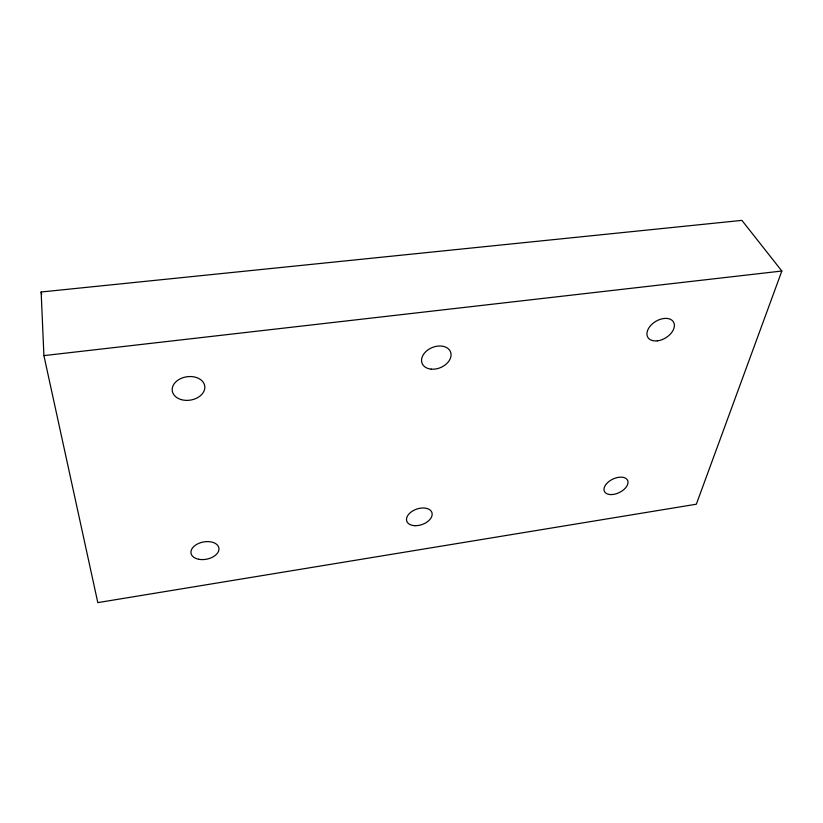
<?xml version="1.0" encoding="UTF-8"?>
<svg xmlns="http://www.w3.org/2000/svg" width="823" height="823" viewBox="0 0 823 823"><rect width="100%" height="100%" fill="white"/><g stroke="black" fill="none" stroke-linecap="round" stroke-linejoin="round"><path stroke-width="1.23" d="M781.85 271.024L696.34 504.211L97.814 602.621L43.907 355.618L41.15 292L741.904 220.379L781.85 271.024L43.907 355.618M41.15 292L41.675 294.49M181.245 399.608A16.429 11.81 -8.5 0 0 204.814 386.543A16.429 11.81 -8.5 0 0 179.465 379.218A16.429 11.81 -8.5 0 0 181.245 399.608M431.17 369.136A15.328 10.864 -22.3 0 0 450.86 352.974A15.328 10.864 -22.3 0 0 426.87 350.701A15.328 10.864 -22.3 0 0 431.17 369.136M657.34 340.856A14.958 9.629 -31.1 0 0 673.862 322.729A14.958 9.629 -31.1 0 0 650.777 325.424A14.958 9.629 -31.1 0 0 657.34 340.856M198.6 559.239A14.186 8.755 -10.9 0 0 218.959 548.468A14.186 8.755 -10.9 0 0 197.283 544.085A14.186 8.755 -10.9 0 0 198.6 559.239M415.008 525.691A13.302 8.189 -19 0 0 431.972 512.719A13.302 8.189 -19 0 0 410.996 512.091A13.302 8.189 -19 0 0 415.008 525.691M610.512 494.572A12.859 7.469 -25.6 0 0 628.021 481.918A12.859 7.469 -25.6 0 0 609.483 481.085A12.859 7.469 -25.6 0 0 610.512 494.572"/></g></svg>
